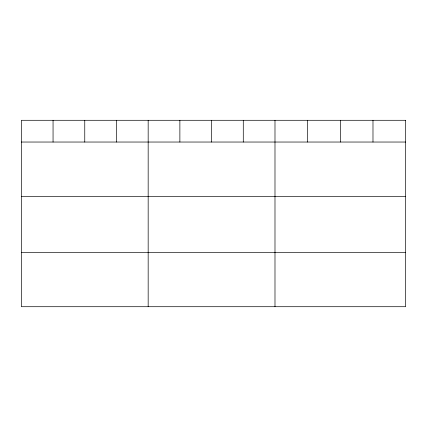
<?xml version="1.0" encoding="UTF-8"?>
<svg xmlns="http://www.w3.org/2000/svg" width="427" height="427" viewBox="0 0 427 427"><rect width="100%" height="100%" fill="white"/><g stroke="black" fill="none" stroke-linecap="round" stroke-linejoin="round"><path stroke-width="0.64" d="M21.35 142.036L405.65 142.036M21.35 196.377L405.65 196.377M21.35 252.368L405.65 252.368M372.984 120.291L372.984 142.036M340.319 120.291L340.319 142.036M307.653 120.291L307.653 142.036M274.988 120.291L274.988 306.709M243.283 120.291L243.283 142.036M211.578 120.291L211.578 142.036M179.874 120.291L179.874 142.036M148.169 120.291L148.169 306.709M116.464 120.291L116.464 142.036M84.76 120.291L84.76 142.036M53.055 120.291L53.055 142.036M405.65 120.291L21.35 120.291L21.35 306.709L405.65 306.709L405.65 120.291"/></g></svg>
